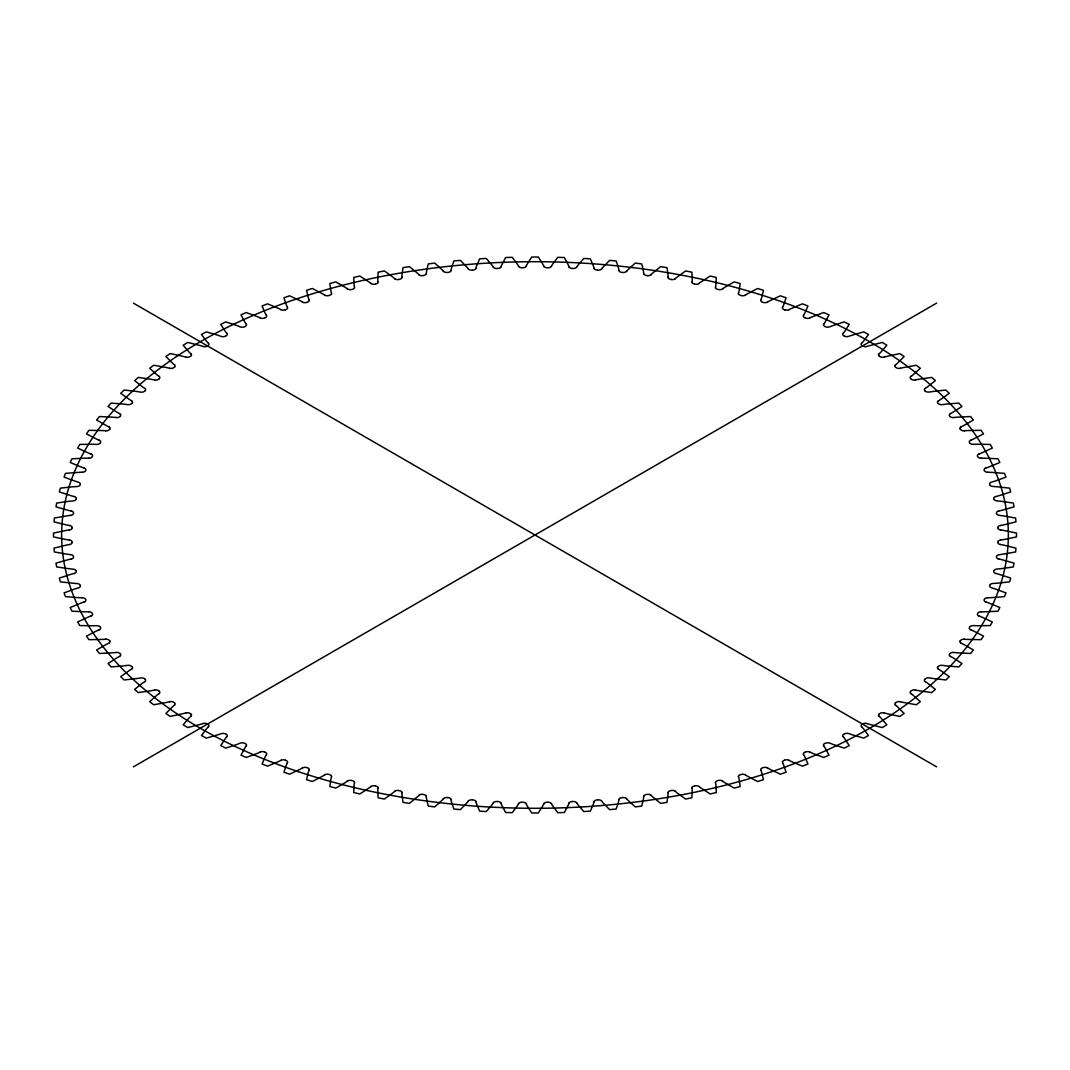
<?xml version="1.0" encoding="UTF-8"?>
<svg xmlns="http://www.w3.org/2000/svg" width="1070" height="1070" viewBox="0 0 1070 1070"><rect width="100%" height="100%" fill="white"/><g stroke="black" fill="none" stroke-linecap="round" stroke-linejoin="round"><path stroke-width="1.5" d="M109.648 429.217L109.461 429.458A3.905 2.26 0 0 1 105.703 430.862M960.325 640.823L960.566 640.502A3.905 2.26 0 0 1 964.297 639.138M131.944 403.283L131.717 403.524A3.905 2.26 0 0 1 127.718 404.674A146.443 84.557 0 0 0 123.625 404.099L111.146 403.096L108.043 406.48L116.483 411.883A146.443 84.557 0 0 0 119.452 413.595M938.015 666.757L938.323 666.449A3.905 2.26 0 0 1 942.282 665.326A146.443 84.557 0 0 0 946.375 665.901L958.854 666.904L961.957 663.52L953.517 658.117A146.443 84.557 0 0 0 950.548 656.405M174.169 367.371L173.875 367.585A3.905 2.26 0 0 1 169.608 368.347M895.777 702.669L896.178 702.388A3.905 2.26 0 0 1 900.392 701.653M879.527 713.69L879.941 713.422A3.905 2.26 0 0 1 884.235 712.834M190.152 356.511L190.099 356.537A3.905 2.26 0 0 1 185.765 357.166M207.727 345.797L207.353 346.025A3.905 2.26 0 0 1 202.952 346.519M133.362 766.882L936.638 303.118M862.487 724.069L862.714 723.949A3.905 2.26 0 0 1 867.048 723.48M244.896 326.564L245.083 326.484A3.905 2.26 0 0 0 246.341 324.036M244.722 326.644L244.655 326.671A3.905 2.26 0 0 1 240.202 326.898A146.443 84.557 0 0 0 236.764 325.481L225.81 321.896L220.768 324.37L225.141 331.192A146.443 84.557 0 0 0 226.8 333.412M285.503 309.725L285.824 309.604A3.905 2.26 0 0 0 287.549 307.264M784.43 760.302L784.176 760.395A3.905 2.26 0 0 0 782.451 762.736M285.369 309.778L285.436 309.752A3.905 2.26 0 0 1 280.902 309.712M740.707 774.573L740.493 774.626A3.905 2.26 0 0 0 738.353 776.847M329.159 295.467L329.507 295.373A3.905 2.26 0 0 0 331.647 293.153M740.774 774.546L741.055 774.466A3.905 2.26 0 0 1 745.416 774.827M329.078 295.494L329.012 295.507A3.905 2.26 0 0 1 324.584 295.173M670.943 790.61L670.649 790.663A3.905 2.26 0 0 0 667.907 792.656M398.762 279.444L399.351 279.337A3.905 2.26 0 0 0 402.093 277.344M646.695 794.502L646.547 794.515A3.905 2.26 0 0 0 643.552 796.441M422.998 275.552L423.533 275.471A3.905 2.26 0 0 0 426.448 273.559M621.964 797.631L622.579 797.565A3.905 2.26 0 0 1 626.619 798.595M447.501 272.422L447.42 272.435A3.905 2.26 0 0 1 443.381 271.405M572.504 801.51L572.356 801.524A3.905 2.26 0 0 0 568.865 803.129M497.336 268.49L497.724 268.476A3.905 2.26 0 0 0 501.135 266.871M572.584 801.51L572.905 801.497A3.905 2.26 0 0 1 576.717 802.768M497.175 268.503L497.095 268.503A3.905 2.26 0 0 1 493.283 267.233M572.824 268.503L572.905 268.503A3.905 2.26 0 0 0 576.717 267.233M497.416 801.51L497.095 801.497A3.905 2.26 0 0 0 493.283 802.768M497.496 801.51L497.724 801.524A3.905 2.26 0 0 1 501.135 803.129M572.276 268.476L572.356 268.476A3.905 2.26 0 0 1 568.865 266.871M622.499 272.422L622.579 272.435A3.905 2.26 0 0 0 626.619 271.405M448.036 797.631L447.42 797.565A3.905 2.26 0 0 0 443.381 798.595M646.922 275.538L646.547 275.485A3.905 2.26 0 0 1 643.552 273.559M423.305 794.502L423.533 794.528A3.905 2.26 0 0 1 426.448 796.441M671.238 279.444L670.649 279.337A3.905 2.26 0 0 1 667.907 277.344M399.056 790.61L399.351 790.663A3.905 2.26 0 0 1 402.093 792.656M740.841 295.467L741.055 295.534A3.905 2.26 0 0 0 745.416 295.173M740.574 295.387L740.493 295.373A3.905 2.26 0 0 1 738.353 293.153M782.451 307.264A3.905 2.26 0 0 0 784.096 309.671L784.698 309.792M784.564 309.752L784.631 309.778A3.905 2.26 0 0 0 789.098 309.712M285.57 760.302L285.824 760.395A3.905 2.26 0 0 1 287.549 762.736M244.776 743.382L244.655 743.329A3.905 2.26 0 0 0 240.202 743.102A146.443 84.557 0 0 1 236.764 744.519L225.81 748.104L220.768 745.63L225.141 738.808A146.443 84.557 0 0 1 226.8 736.588M244.896 743.436L245.083 743.516A3.905 2.26 0 0 1 246.341 745.964M207.513 724.069L207.353 723.975A3.905 2.26 0 0 0 202.952 723.48M133.362 303.118L936.638 766.882M862.273 345.797L862.714 346.051A3.905 2.26 0 0 0 867.048 346.519M879.58 356.337L879.941 356.577A3.905 2.26 0 0 0 884.235 357.166M190.473 713.69L190.099 713.463A3.905 2.26 0 0 0 185.765 712.834M895.831 367.371L896.178 367.612A3.905 2.26 0 0 0 900.392 368.347M174.223 702.669L173.875 702.415A3.905 2.26 0 0 0 169.608 701.653M938.243 403.484L938.323 403.55A3.905 2.26 0 0 0 942.282 404.674A146.443 84.557 0 0 1 946.375 404.099L958.854 403.096L961.957 406.48L953.517 411.883A146.443 84.557 0 0 1 950.548 413.595M131.984 666.757L131.717 666.476A3.905 2.26 0 0 0 127.718 665.326A146.443 84.557 0 0 1 123.625 665.901L111.146 666.904L108.043 663.52L116.483 658.117A146.443 84.557 0 0 1 119.452 656.405M960.352 429.217L960.566 429.498A3.905 2.26 0 0 0 964.297 430.862M109.675 640.823L109.461 640.542A3.905 2.26 0 0 0 105.703 639.138M715.375 782.852A3.905 2.26 0 0 1 717.676 780.632M715.576 782.852A146.443 84.557 0 0 1 715.924 785.26L716.298 792.536L714.252 793.017L710.146 793.953L701.746 788.523A146.443 84.557 0 0 1 699.125 786.637M718.251 780.485A3.905 2.26 0 0 1 722.624 781.06M722.477 781.127A146.443 84.557 0 0 0 725.273 782.946L734.167 788.095L736.173 787.56L740.172 786.49L739.129 779.241A146.443 84.557 0 0 0 738.554 776.833M745.282 774.907A146.443 84.557 0 0 0 748.251 776.633L757.614 781.501L759.566 780.913L763.458 779.709L761.733 772.5A146.443 84.557 0 0 0 760.93 770.119M760.743 770.146A3.905 2.26 0 0 1 762.602 767.792M763.151 767.605A3.905 2.26 0 0 1 767.605 767.899M767.471 767.993A146.443 84.557 0 0 0 770.587 769.611L780.391 774.185L782.29 773.53L786.076 772.206L783.668 765.063A146.443 84.557 0 0 0 782.651 762.709M784.618 760.141A3.905 2.26 0 0 1 789.098 760.288M788.978 760.382A146.443 84.557 0 0 0 792.241 761.907L802.46 766.16L804.292 765.451L807.944 764.007L804.881 756.958A146.443 84.557 0 0 0 803.637 754.644M803.45 754.671A3.905 2.26 0 0 1 804.854 752.21M805.376 752.009A3.905 2.26 0 0 1 809.856 752.009M809.736 752.116A146.443 84.557 0 0 0 813.146 753.534L823.753 757.466L829.023 755.139L825.291 748.197A146.443 84.557 0 0 0 823.846 745.924M823.659 745.964A3.905 2.26 0 0 1 824.836 743.463L825.398 743.302A3.905 2.26 0 0 1 829.798 743.102A146.443 84.557 0 0 0 833.236 744.519L844.19 748.104L849.232 745.63L844.859 738.808A146.443 84.557 0 0 0 843.2 736.588M843.013 736.628A3.905 2.26 0 0 1 843.962 734.1M844.417 733.859A3.905 2.26 0 0 1 848.884 733.592A146.443 84.557 0 0 0 852.442 734.889L863.717 738.126L868.519 735.505L863.517 728.83A146.443 84.557 0 0 0 861.644 726.65M861.47 726.704A3.905 2.26 0 0 1 862.179 724.149M866.954 723.587A146.443 84.557 0 0 0 870.712 724.671L882.282 727.56L886.843 724.778L881.212 718.278A146.443 84.557 0 0 0 879.139 716.164M878.965 716.218A3.905 2.26 0 0 1 879.433 713.65M884.154 712.941A146.443 84.557 0 0 0 888.006 713.891L899.83 716.418L904.123 713.503L897.89 707.176A146.443 84.557 0 0 0 895.63 705.143M895.456 705.197A3.905 2.26 0 0 1 895.67 702.615M900.325 701.759A146.443 84.557 0 0 0 904.27 702.602L916.308 704.755L920.32 701.706L913.499 695.58A146.443 84.557 0 0 0 911.051 693.614M910.891 693.681A3.905 2.26 0 0 1 910.864 691.1M911.225 690.805A3.905 2.26 0 0 1 915.492 689.989M915.425 690.096A146.443 84.557 0 0 0 919.438 690.819L931.662 692.584L935.381 689.414L928.011 683.516A146.443 84.557 0 0 0 925.376 681.63M925.216 681.697A3.905 2.26 0 0 1 924.948 679.116M925.282 678.808A3.905 2.26 0 0 1 929.469 677.872A146.443 84.557 0 0 0 933.495 678.567L945.867 679.958L949.277 676.681L941.359 671.024A146.443 84.557 0 0 0 938.55 669.218M938.403 669.285A3.905 2.26 0 0 1 937.895 666.717M950.401 656.485A3.905 2.26 0 0 1 949.652 653.93M949.933 653.609A3.905 2.26 0 0 1 953.905 652.406M953.878 652.526A146.443 84.557 0 0 0 958.038 652.847L970.597 653.462L973.379 649.985L964.444 644.849A146.443 84.557 0 0 0 961.315 643.244M961.181 643.324A3.905 2.26 0 0 1 960.205 640.796M964.284 639.258A146.443 84.557 0 0 0 968.47 639.459L981.07 639.673L983.517 636.115L974.115 631.273A146.443 84.557 0 0 0 970.838 629.748M970.717 629.842A3.905 2.26 0 0 1 969.5 627.354M969.714 627.007A3.905 2.26 0 0 1 973.432 625.576A146.443 84.557 0 0 0 977.632 625.749L990.231 625.576L992.345 621.951L982.501 617.403A146.443 84.557 0 0 0 979.09 615.986M978.97 616.079A3.905 2.26 0 0 1 977.525 613.632M977.699 613.284A3.905 2.26 0 0 1 981.284 611.732M981.297 611.853A146.443 84.557 0 0 0 985.497 611.786L998.056 611.211L999.821 607.533L989.576 603.293A146.443 84.557 0 0 0 986.032 601.995M985.925 602.089A3.905 2.26 0 0 1 984.239 599.695M984.4 599.334A3.905 2.26 0 0 1 987.824 597.675M987.851 597.782A146.443 84.557 0 0 0 992.037 597.595L1004.516 596.632L1005.011 595.388L1005.947 592.887L995.314 588.981A146.443 84.557 0 0 0 991.649 587.791A3.905 2.26 0 0 1 989.656 585.558M989.763 585.196A3.905 2.26 0 0 1 993.04 583.431A146.443 84.557 0 0 0 997.227 583.217L1009.612 581.866L1009.973 580.609L1010.682 578.081L999.701 574.523A146.443 84.557 0 0 0 995.929 573.44M995.849 573.547A3.905 2.26 0 0 1 993.722 571.273M993.816 570.912A3.905 2.26 0 0 1 996.906 569.039A146.443 84.557 0 0 0 1001.079 568.692L1013.303 566.953L1013.557 565.696L1014.026 563.154L1002.724 559.931A146.443 84.557 0 0 0 998.858 558.981M998.778 559.088A3.905 2.26 0 0 1 996.451 556.881M996.504 556.52A3.905 2.26 0 0 1 999.42 554.554M999.474 554.661A146.443 84.557 0 0 0 1003.553 554.073L1015.604 551.959L1015.738 550.689L1015.965 548.134L1004.382 545.285A146.443 84.557 0 0 0 1000.437 544.443M1000.356 544.55A3.905 2.26 0 0 1 997.828 542.423M997.842 542.062A3.905 2.26 0 0 1 1000.57 540.002M1000.637 540.109A146.443 84.557 0 0 0 1004.65 539.4L1016.487 536.913L1016.5 535.642L1016.487 533.087L1004.65 530.6A146.443 84.557 0 0 0 1000.637 529.891M1000.57 529.998A3.905 2.26 0 0 1 997.842 527.938M997.828 527.577A3.905 2.26 0 0 1 1000.356 525.45M1000.437 525.557A146.443 84.557 0 0 0 1004.382 524.715L1015.965 521.866L1015.858 520.582L1015.604 518.04L1003.553 515.927A146.443 84.557 0 0 0 999.474 515.339M999.42 515.446A3.905 2.26 0 0 1 996.504 513.48M996.451 513.118A3.905 2.26 0 0 1 998.778 510.912M998.858 511.019A146.443 84.557 0 0 0 1002.724 510.069L1014.026 506.846L1013.798 505.575L1013.303 503.047L1001.079 501.308A146.443 84.557 0 0 0 996.946 500.854A3.905 2.26 0 0 1 993.816 499.088M993.722 498.727A3.905 2.26 0 0 1 995.849 496.453M995.929 496.56A146.443 84.557 0 0 0 999.701 495.477L1010.682 491.919L1010.334 490.648L1009.612 488.134L997.227 486.783A146.443 84.557 0 0 0 993.067 486.462A3.905 2.26 0 0 1 989.763 484.804M989.656 484.442A3.905 2.26 0 0 1 991.556 482.102A146.443 84.557 0 0 0 995.314 481.018L1005.947 477.113L1005.479 475.869L1004.516 473.368L992.037 472.405A146.443 84.557 0 0 0 987.851 472.218M987.824 472.325A3.905 2.26 0 0 1 984.4 470.666M984.239 470.305A3.905 2.26 0 0 1 985.925 467.911M986.032 468.005A146.443 84.557 0 0 0 989.576 466.707L999.821 462.467L998.056 458.789L985.497 458.214A146.443 84.557 0 0 0 981.297 458.147M981.284 458.268A3.905 2.26 0 0 1 977.699 456.716M977.525 456.368A3.905 2.26 0 0 1 978.97 453.921M979.09 454.014A146.443 84.557 0 0 0 982.501 452.597L992.345 448.049L990.231 444.424L977.632 444.251A146.443 84.557 0 0 0 973.432 444.317A3.905 2.26 0 0 1 969.714 442.993M969.5 442.646A3.905 2.26 0 0 1 970.717 440.158M970.838 440.252A146.443 84.557 0 0 0 974.115 438.727L983.517 433.885L981.07 430.327L968.47 430.541A146.443 84.557 0 0 0 964.284 430.742M960.205 429.204A3.905 2.26 0 0 1 961.181 426.676M961.315 426.756A146.443 84.557 0 0 0 964.444 425.151L973.379 420.015L970.597 416.538L958.038 417.153A146.443 84.557 0 0 0 953.878 417.474M953.905 417.594A3.905 2.26 0 0 1 949.933 416.39M949.652 416.069A3.905 2.26 0 0 1 950.401 413.515M937.895 403.283A3.905 2.26 0 0 1 938.403 400.715M938.55 400.782A146.443 84.557 0 0 0 941.359 398.976L949.277 393.319L945.867 390.042L933.495 391.433A146.443 84.557 0 0 0 929.415 392.021A3.905 2.26 0 0 1 925.282 391.192M924.948 390.884A3.905 2.26 0 0 1 925.216 388.303M925.376 388.37A146.443 84.557 0 0 0 928.011 386.484L935.381 380.586L931.662 377.416L919.438 379.181A146.443 84.557 0 0 0 915.425 379.904M915.492 380.01A3.905 2.26 0 0 1 911.225 379.195M910.864 378.9A3.905 2.26 0 0 1 910.891 376.319M911.051 376.386A146.443 84.557 0 0 0 913.499 374.42L920.32 368.294L916.308 365.244L904.27 367.398A146.443 84.557 0 0 0 900.325 368.24M895.67 367.385A3.905 2.26 0 0 1 895.456 364.803M895.63 364.857A146.443 84.557 0 0 0 897.89 362.824L904.123 356.497L899.83 353.582L888.006 356.109A146.443 84.557 0 0 0 884.154 357.059M879.433 356.35A3.905 2.26 0 0 1 878.965 353.782M879.139 353.836A146.443 84.557 0 0 0 881.212 351.722L886.843 345.222L882.282 342.44L870.712 345.329A146.443 84.557 0 0 0 866.954 346.412M862.179 345.851A3.905 2.26 0 0 1 861.47 343.296M861.644 343.35A146.443 84.557 0 0 0 863.517 341.169L868.519 334.495L863.717 331.874L852.442 335.111A146.443 84.557 0 0 0 848.791 336.314A3.905 2.26 0 0 1 844.417 336.14M843.962 335.9A3.905 2.26 0 0 1 843.013 333.372M843.2 333.412A146.443 84.557 0 0 0 844.859 331.192L849.232 324.37L844.19 321.896L833.236 325.481A146.443 84.557 0 0 0 829.691 326.791A3.905 2.26 0 0 1 825.318 326.765L824.983 326.51A3.905 2.26 0 0 1 823.659 324.036M823.846 324.076A146.443 84.557 0 0 0 825.291 321.802L829.023 314.861L823.753 312.534L813.146 316.466A146.443 84.557 0 0 0 809.736 317.884M809.856 317.991A3.905 2.26 0 0 1 805.376 317.991M804.854 317.79A3.905 2.26 0 0 1 803.45 315.329M803.637 315.356A146.443 84.557 0 0 0 804.881 313.042L807.944 305.993L806.125 305.271L802.46 303.84L792.241 308.093A146.443 84.557 0 0 0 788.978 309.618M782.651 307.291A146.443 84.557 0 0 0 783.668 304.937L786.076 297.794L784.19 297.126L780.391 295.815L770.587 300.389A146.443 84.557 0 0 0 767.471 302.007M767.605 302.101A3.905 2.26 0 0 1 763.151 302.395M762.602 302.208A3.905 2.26 0 0 1 760.743 299.854M760.93 299.881A146.443 84.557 0 0 0 761.733 297.5L763.458 290.291L761.519 289.689L757.614 288.499L748.251 293.367A146.443 84.557 0 0 0 745.282 295.093M738.554 293.167A146.443 84.557 0 0 0 739.129 290.759L740.172 283.51L738.18 282.975L734.167 281.905L725.273 287.054A146.443 84.557 0 0 0 722.477 288.873M722.624 288.94A3.905 2.26 0 0 1 718.251 289.515M717.676 289.368A3.905 2.26 0 0 1 715.375 287.148M715.576 287.148A146.443 84.557 0 0 0 715.924 284.74L716.298 277.464L714.252 276.983L710.146 276.047L701.746 281.477A146.443 84.557 0 0 0 699.125 283.363M699.272 283.443A3.905 2.26 0 0 1 694.965 284.152M694.376 284.018A3.905 2.26 0 0 1 691.875 281.865M692.076 281.878A146.443 84.557 0 0 0 692.196 279.444L691.875 272.181L689.789 271.767L685.602 270.951L677.725 276.635A146.443 84.557 0 0 0 675.277 278.601M675.451 278.681A3.905 2.26 0 0 1 671.198 279.511M668.108 277.331A146.443 84.557 0 0 0 668.001 274.91L666.998 267.661L664.885 267.313L660.618 266.631L653.288 272.556A146.443 84.557 0 0 0 651.028 274.602M651.202 274.656A3.905 2.26 0 0 1 647.042 275.632M643.752 273.559A146.443 84.557 0 0 0 643.418 271.138L641.746 263.929L639.592 263.648L635.272 263.1L628.505 269.239A146.443 84.557 0 0 0 626.445 271.352M621.938 272.435A3.905 2.26 0 0 1 618.875 270.549M619.075 270.536A146.443 84.557 0 0 0 618.513 268.129L616.159 260.986L613.993 260.772L609.632 260.371L603.453 266.711A146.443 84.557 0 0 0 601.594 268.878M601.768 268.931A3.905 2.26 0 0 1 597.822 270.162M597.194 270.108A3.905 2.26 0 0 1 593.957 268.316M594.158 268.302A146.443 84.557 0 0 0 593.368 265.908L590.346 258.846L588.152 258.713L583.765 258.432L578.188 264.959A146.443 84.557 0 0 0 576.543 267.192M569.053 266.845A146.443 84.557 0 0 0 568.05 264.491L564.371 257.522L562.165 257.455L557.764 257.322L552.802 264.009A146.443 84.557 0 0 0 551.358 266.283M551.545 266.323A3.905 2.26 0 0 1 547.853 267.794M547.225 267.781A3.905 2.26 0 0 1 543.667 266.203M543.854 266.162A146.443 84.557 0 0 0 542.624 263.849L538.317 257.014L536.11 257.014L531.683 257.014L527.376 263.849A146.443 84.557 0 0 0 526.146 266.162M526.333 266.203A3.905 2.26 0 0 1 522.775 267.781M522.147 267.794A3.905 2.26 0 0 1 518.455 266.323M518.642 266.283A146.443 84.557 0 0 0 517.198 264.009L512.236 257.322L510.029 257.375L505.628 257.522L501.95 264.491A146.443 84.557 0 0 0 500.947 266.845M493.457 267.192A146.443 84.557 0 0 0 491.812 264.959L486.235 258.432L484.041 258.565L479.654 258.846L476.631 265.908A146.443 84.557 0 0 0 475.842 268.302M476.043 268.316A3.905 2.26 0 0 1 472.806 270.108M472.178 270.162A3.905 2.26 0 0 1 468.232 268.931M468.406 268.878A146.443 84.557 0 0 0 466.547 266.711L460.367 260.371L458.187 260.572L453.84 260.986L451.486 268.129A146.443 84.557 0 0 0 450.925 270.536M451.125 270.549A3.905 2.26 0 0 1 448.062 272.435M443.555 271.352A146.443 84.557 0 0 0 441.495 269.239L434.728 263.1L432.574 263.367L428.254 263.929L426.582 271.138A146.443 84.557 0 0 0 426.248 273.559M422.958 275.632A3.905 2.26 0 0 1 418.798 274.656M418.972 274.602A146.443 84.557 0 0 0 416.712 272.556L409.382 266.631L407.255 266.965L403.002 267.661L401.999 274.91A146.443 84.557 0 0 0 401.892 277.331M398.802 279.511A3.905 2.26 0 0 1 394.549 278.681M394.723 278.601A146.443 84.557 0 0 0 392.275 276.635L384.397 270.951L382.298 271.352L378.125 272.181L377.804 279.444A146.443 84.557 0 0 0 377.924 281.878M378.125 281.865A3.905 2.26 0 0 1 375.623 284.018M375.035 284.152A3.905 2.26 0 0 1 370.728 283.443M370.875 283.363A146.443 84.557 0 0 0 368.254 281.477L359.854 276.047L357.808 276.515L353.702 277.464L354.076 284.74A146.443 84.557 0 0 0 354.424 287.148M354.625 287.148A3.905 2.26 0 0 1 352.324 289.368M351.749 289.515A3.905 2.26 0 0 1 347.375 288.94M347.523 288.873A146.443 84.557 0 0 0 344.727 287.054L335.833 281.905L333.827 282.44L329.827 283.51L330.871 290.759A146.443 84.557 0 0 0 331.446 293.167M324.718 295.093A146.443 84.557 0 0 0 321.749 293.367L312.386 288.499L310.434 289.087L306.542 290.291L308.267 297.5A146.443 84.557 0 0 0 309.07 299.881M309.257 299.854A3.905 2.26 0 0 1 307.398 302.208M306.849 302.395A3.905 2.26 0 0 1 302.395 302.101M302.529 302.007A146.443 84.557 0 0 0 299.413 300.389L289.609 295.815L287.71 296.47L283.924 297.794L286.332 304.937A146.443 84.557 0 0 0 287.349 307.291M281.022 309.618A146.443 84.557 0 0 0 277.759 308.093L267.54 303.84L265.708 304.549L262.056 305.993L265.119 313.042A146.443 84.557 0 0 0 266.363 315.356M266.55 315.329A3.905 2.26 0 0 1 265.146 317.79M264.624 317.991A3.905 2.26 0 0 1 260.144 317.991M260.264 317.884A146.443 84.557 0 0 0 256.853 316.466L246.247 312.534L240.977 314.861L244.709 321.802A146.443 84.557 0 0 0 246.153 324.076M226.987 333.372A3.905 2.26 0 0 1 226.037 335.9M225.583 336.14A3.905 2.26 0 0 1 221.115 336.408A146.443 84.557 0 0 0 217.558 335.111L206.283 331.874L201.481 334.495L206.483 341.169A146.443 84.557 0 0 0 208.356 343.35M208.53 343.296A3.905 2.26 0 0 1 207.821 345.851M203.046 346.412A146.443 84.557 0 0 0 199.287 345.329L187.718 342.44L183.157 345.222L188.788 351.722A146.443 84.557 0 0 0 190.861 353.836M191.035 353.782A3.905 2.26 0 0 1 190.567 356.35M185.846 357.059A146.443 84.557 0 0 0 181.994 356.109L170.17 353.582L165.877 356.497L172.109 362.824A146.443 84.557 0 0 0 174.37 364.857M174.544 364.803A3.905 2.26 0 0 1 174.33 367.385M169.675 368.24A146.443 84.557 0 0 0 165.73 367.398L153.692 365.244L149.68 368.294L156.501 374.42A146.443 84.557 0 0 0 158.948 376.386M159.109 376.319A3.905 2.26 0 0 1 159.136 378.9M158.775 379.195A3.905 2.26 0 0 1 154.508 380.01M154.575 379.904A146.443 84.557 0 0 0 150.562 379.181L138.338 377.416L134.619 380.586L141.989 386.484A146.443 84.557 0 0 0 144.624 388.37M144.784 388.303A3.905 2.26 0 0 1 145.052 390.884M144.718 391.192A3.905 2.26 0 0 1 140.531 392.128A146.443 84.557 0 0 0 136.505 391.433L124.133 390.042L120.723 393.319L128.641 398.976A146.443 84.557 0 0 0 131.45 400.782M131.597 400.715A3.905 2.26 0 0 1 132.105 403.283M119.599 413.515A3.905 2.26 0 0 1 120.348 416.069M120.067 416.39A3.905 2.26 0 0 1 116.095 417.594M116.122 417.474A146.443 84.557 0 0 0 111.962 417.153L99.403 416.538L96.621 420.015L105.555 425.151A146.443 84.557 0 0 0 108.685 426.756M108.819 426.676A3.905 2.26 0 0 1 109.795 429.204M105.716 430.742A146.443 84.557 0 0 0 101.53 430.541L88.93 430.327L86.483 433.885L95.885 438.727A146.443 84.557 0 0 0 99.162 440.252M99.283 440.158A3.905 2.26 0 0 1 100.5 442.646M100.286 442.993A3.905 2.26 0 0 1 96.567 444.424A146.443 84.557 0 0 0 92.368 444.251L79.768 444.424L77.655 448.049L87.499 452.597A146.443 84.557 0 0 0 90.91 454.014M91.03 453.921A3.905 2.26 0 0 1 92.475 456.368M92.301 456.716A3.905 2.26 0 0 1 88.716 458.268M88.703 458.147A146.443 84.557 0 0 0 84.503 458.214L71.944 458.789L70.179 462.467L80.424 466.707A146.443 84.557 0 0 0 83.968 468.005M84.075 467.911A3.905 2.26 0 0 1 85.76 470.305M85.6 470.666A3.905 2.26 0 0 1 82.176 472.325M82.149 472.218A146.443 84.557 0 0 0 77.963 472.405L65.484 473.368L64.989 474.612L64.053 477.113L74.686 481.018A146.443 84.557 0 0 0 78.351 482.209A3.905 2.26 0 0 1 80.344 484.442M80.237 484.804A3.905 2.26 0 0 1 76.96 486.569A146.443 84.557 0 0 0 72.773 486.783L60.388 488.134L60.027 489.391L59.318 491.919L70.299 495.477A146.443 84.557 0 0 0 74.071 496.56M74.151 496.453A3.905 2.26 0 0 1 76.278 498.727M76.184 499.088A3.905 2.26 0 0 1 73.094 500.961A146.443 84.557 0 0 0 68.921 501.308L56.697 503.047L56.443 504.304L55.974 506.846L67.276 510.069A146.443 84.557 0 0 0 71.142 511.019M71.222 510.912A3.905 2.26 0 0 1 73.549 513.118M73.496 513.48A3.905 2.26 0 0 1 70.58 515.446M70.526 515.339A146.443 84.557 0 0 0 66.447 515.927L54.396 518.04L54.262 519.311L54.035 521.866L65.618 524.715A146.443 84.557 0 0 0 69.563 525.557M69.644 525.45A3.905 2.26 0 0 1 72.171 527.577M72.158 527.938A3.905 2.26 0 0 1 69.43 529.998M69.363 529.891A146.443 84.557 0 0 0 65.35 530.6L53.513 533.087L53.5 534.358L53.513 536.913L65.35 539.4A146.443 84.557 0 0 0 69.363 540.109M69.43 540.002A3.905 2.26 0 0 1 72.158 542.062M72.171 542.423A3.905 2.26 0 0 1 69.644 544.55M69.563 544.443A146.443 84.557 0 0 0 65.618 545.285L54.035 548.134L54.142 549.418L54.396 551.959L66.447 554.073A146.443 84.557 0 0 0 70.526 554.661M70.58 554.554A3.905 2.26 0 0 1 73.496 556.52M73.549 556.881A3.905 2.26 0 0 1 71.222 559.088M71.142 558.981A146.443 84.557 0 0 0 67.276 559.931L55.974 563.154L56.202 564.425L56.697 566.953L68.921 568.692A146.443 84.557 0 0 0 73.054 569.146A3.905 2.26 0 0 1 76.184 570.912M76.278 571.273A3.905 2.26 0 0 1 74.151 573.547M74.071 573.44A146.443 84.557 0 0 0 70.299 574.523L59.318 578.081L59.666 579.351L60.388 581.866L72.773 583.217A146.443 84.557 0 0 0 76.933 583.538A3.905 2.26 0 0 1 80.237 585.196M80.344 585.558A3.905 2.26 0 0 1 78.444 587.898A146.443 84.557 0 0 0 74.686 588.981L64.053 592.887L64.521 594.131L65.484 596.632L77.963 597.595A146.443 84.557 0 0 0 82.149 597.782M82.176 597.675A3.905 2.26 0 0 1 85.6 599.334M85.76 599.695A3.905 2.26 0 0 1 84.075 602.089M83.968 601.995A146.443 84.557 0 0 0 80.424 603.293L70.179 607.533L71.944 611.211L84.503 611.786A146.443 84.557 0 0 0 88.703 611.853M88.716 611.732A3.905 2.26 0 0 1 92.301 613.284M92.475 613.632A3.905 2.26 0 0 1 91.03 616.079M90.91 615.986A146.443 84.557 0 0 0 87.499 617.403L77.655 621.951L79.768 625.576L92.368 625.749A146.443 84.557 0 0 0 96.567 625.683A3.905 2.26 0 0 1 100.286 627.007M100.5 627.354A3.905 2.26 0 0 1 99.283 629.842M99.162 629.748A146.443 84.557 0 0 0 95.885 631.273L86.483 636.115L88.93 639.673L101.53 639.459A146.443 84.557 0 0 0 105.716 639.258M109.795 640.796A3.905 2.26 0 0 1 108.819 643.324M108.685 643.244A146.443 84.557 0 0 0 105.555 644.849L96.621 649.985L99.403 653.462L111.962 652.847A146.443 84.557 0 0 0 116.122 652.526M116.095 652.406A3.905 2.26 0 0 1 120.067 653.609M120.348 653.93A3.905 2.26 0 0 1 119.599 656.485M132.105 666.717A3.905 2.26 0 0 1 131.597 669.285M131.45 669.218A146.443 84.557 0 0 0 128.641 671.024L120.723 676.681L124.133 679.958L136.505 678.567A146.443 84.557 0 0 0 140.585 677.979A3.905 2.26 0 0 1 144.718 678.808M145.052 679.116A3.905 2.26 0 0 1 144.784 681.697M144.624 681.63A146.443 84.557 0 0 0 141.989 683.516L134.619 689.414L138.338 692.584L150.562 690.819A146.443 84.557 0 0 0 154.575 690.096M154.508 689.989A3.905 2.26 0 0 1 158.775 690.805M159.136 691.1A3.905 2.26 0 0 1 159.109 693.681M158.948 693.614A146.443 84.557 0 0 0 156.501 695.58L149.68 701.706L153.692 704.755L165.73 702.602A146.443 84.557 0 0 0 169.675 701.759M174.33 702.615A3.905 2.26 0 0 1 174.544 705.197M174.37 705.143A146.443 84.557 0 0 0 172.109 707.176L165.877 713.503L170.17 716.418L181.994 713.891A146.443 84.557 0 0 0 185.846 712.941M190.567 713.65A3.905 2.26 0 0 1 191.035 716.218M190.861 716.164A146.443 84.557 0 0 0 188.788 718.278L183.157 724.778L187.718 727.56L199.287 724.671A146.443 84.557 0 0 0 203.046 723.587M207.821 724.149A3.905 2.26 0 0 1 208.53 726.704M208.356 726.65A146.443 84.557 0 0 0 206.483 728.83L201.481 735.505L206.283 738.126L217.558 734.889A146.443 84.557 0 0 0 221.209 733.686A3.905 2.26 0 0 1 225.583 733.859M226.037 734.1A3.905 2.26 0 0 1 226.987 736.628M246.153 745.924A146.443 84.557 0 0 0 244.709 748.197L240.977 755.139L246.247 757.466L256.853 753.534A146.443 84.557 0 0 0 260.264 752.116M260.144 752.009A3.905 2.26 0 0 1 264.624 752.009M265.146 752.21A3.905 2.26 0 0 1 266.55 754.671M266.363 754.644A146.443 84.557 0 0 0 265.119 756.958L262.056 764.007L263.875 764.729L267.54 766.16L277.759 761.907A146.443 84.557 0 0 0 281.022 760.382M280.902 760.288A3.905 2.26 0 0 1 285.382 760.141M287.349 762.709A146.443 84.557 0 0 0 286.332 765.063L283.924 772.206L285.81 772.874L289.609 774.185L299.413 769.611A146.443 84.557 0 0 0 302.529 767.993M302.395 767.899A3.905 2.26 0 0 1 306.849 767.605M307.398 767.792A3.905 2.26 0 0 1 309.257 770.146M309.07 770.119A146.443 84.557 0 0 0 308.267 772.5L306.542 779.709L308.481 780.311L312.386 781.501L321.749 776.633A146.443 84.557 0 0 0 324.718 774.907M324.584 774.827A3.905 2.26 0 0 1 328.998 774.399L329.507 774.626A3.905 2.26 0 0 1 331.647 776.847M331.446 776.833A146.443 84.557 0 0 0 330.871 779.241L329.827 786.49L331.82 787.025L335.833 788.095L344.727 782.946A146.443 84.557 0 0 0 347.523 781.127M347.375 781.06A3.905 2.26 0 0 1 351.749 780.485M352.324 780.632A3.905 2.26 0 0 1 354.625 782.852M354.424 782.852A146.443 84.557 0 0 0 354.076 785.26L353.702 792.536L355.748 793.017L359.854 793.953L368.254 788.523A146.443 84.557 0 0 0 370.875 786.637M370.728 786.557A3.905 2.26 0 0 1 375.035 785.848M375.623 785.982A3.905 2.26 0 0 1 378.125 788.135M377.924 788.122A146.443 84.557 0 0 0 377.804 790.556L378.125 797.819L380.211 798.233L384.397 799.049L392.275 793.365A146.443 84.557 0 0 0 394.723 791.399M394.549 791.318A3.905 2.26 0 0 1 398.802 790.489M401.892 792.669A146.443 84.557 0 0 0 401.999 795.09L403.002 802.339L405.115 802.687L409.382 803.369L416.712 797.444A146.443 84.557 0 0 0 418.972 795.398M418.798 795.344A3.905 2.26 0 0 1 422.958 794.368M426.248 796.441A146.443 84.557 0 0 0 426.582 798.862L428.254 806.071L430.407 806.352L434.728 806.9L441.495 800.761A146.443 84.557 0 0 0 443.555 798.648M448.062 797.565A3.905 2.26 0 0 1 451.125 799.451M450.925 799.464A146.443 84.557 0 0 0 451.486 801.871L453.84 809.014L456.007 809.228L460.367 809.629L466.547 803.289A146.443 84.557 0 0 0 468.406 801.122M468.232 801.069A3.905 2.26 0 0 1 472.178 799.838M472.806 799.892A3.905 2.26 0 0 1 476.043 801.684M475.842 801.697A146.443 84.557 0 0 0 476.631 804.092L479.654 811.154L481.848 811.287L486.235 811.568L491.812 805.041A146.443 84.557 0 0 0 493.457 802.808M500.947 803.155A146.443 84.557 0 0 0 501.95 805.509L505.628 812.478L507.835 812.545L512.236 812.678L517.198 805.991A146.443 84.557 0 0 0 518.642 803.717M518.455 803.677A3.905 2.26 0 0 1 522.147 802.206M522.775 802.219A3.905 2.26 0 0 1 526.333 803.797M526.146 803.837A146.443 84.557 0 0 0 527.376 806.151L531.683 812.986L533.89 812.986L538.317 812.986L542.624 806.151A146.443 84.557 0 0 0 543.854 803.837M543.667 803.797A3.905 2.26 0 0 1 547.225 802.219M547.853 802.206A3.905 2.26 0 0 1 551.545 803.677M551.358 803.717A146.443 84.557 0 0 0 552.802 805.991L557.764 812.678L559.971 812.625L564.371 812.478L568.05 805.509A146.443 84.557 0 0 0 569.053 803.155M576.543 802.808A146.443 84.557 0 0 0 578.188 805.041L583.765 811.568L585.959 811.434L590.346 811.154L593.368 804.092A146.443 84.557 0 0 0 594.158 801.697M593.957 801.684A3.905 2.26 0 0 1 597.194 799.892M597.822 799.838A3.905 2.26 0 0 1 601.768 801.069M601.594 801.122A146.443 84.557 0 0 0 603.453 803.289L609.632 809.629L611.813 809.428L616.159 809.014L618.513 801.871A146.443 84.557 0 0 0 619.075 799.464M618.875 799.451A3.905 2.26 0 0 1 621.938 797.565M626.445 798.648A146.443 84.557 0 0 0 628.505 800.761L635.272 806.9L637.426 806.633L641.746 806.071L643.418 798.862A146.443 84.557 0 0 0 643.752 796.441M647.042 794.368A3.905 2.26 0 0 1 651.202 795.344M651.028 795.398A146.443 84.557 0 0 0 653.288 797.444L660.618 803.369L662.745 803.035L666.998 802.339L668.001 795.09A146.443 84.557 0 0 0 668.108 792.669M671.198 790.489A3.905 2.26 0 0 1 675.451 791.318M675.277 791.399A146.443 84.557 0 0 0 677.725 793.365L685.602 799.049L687.702 798.648L691.875 797.819L692.196 790.556A146.443 84.557 0 0 0 692.076 788.122M691.875 788.135A3.905 2.26 0 0 1 694.376 785.982M694.965 785.848A3.905 2.26 0 0 1 699.272 786.557M298.329 771.671A473.341 273.278 0 0 0 1008.341 535A473.341 273.278 0 0 0 298.329 298.329A473.341 273.278 0 0 0 298.329 771.671"/></g></svg>
